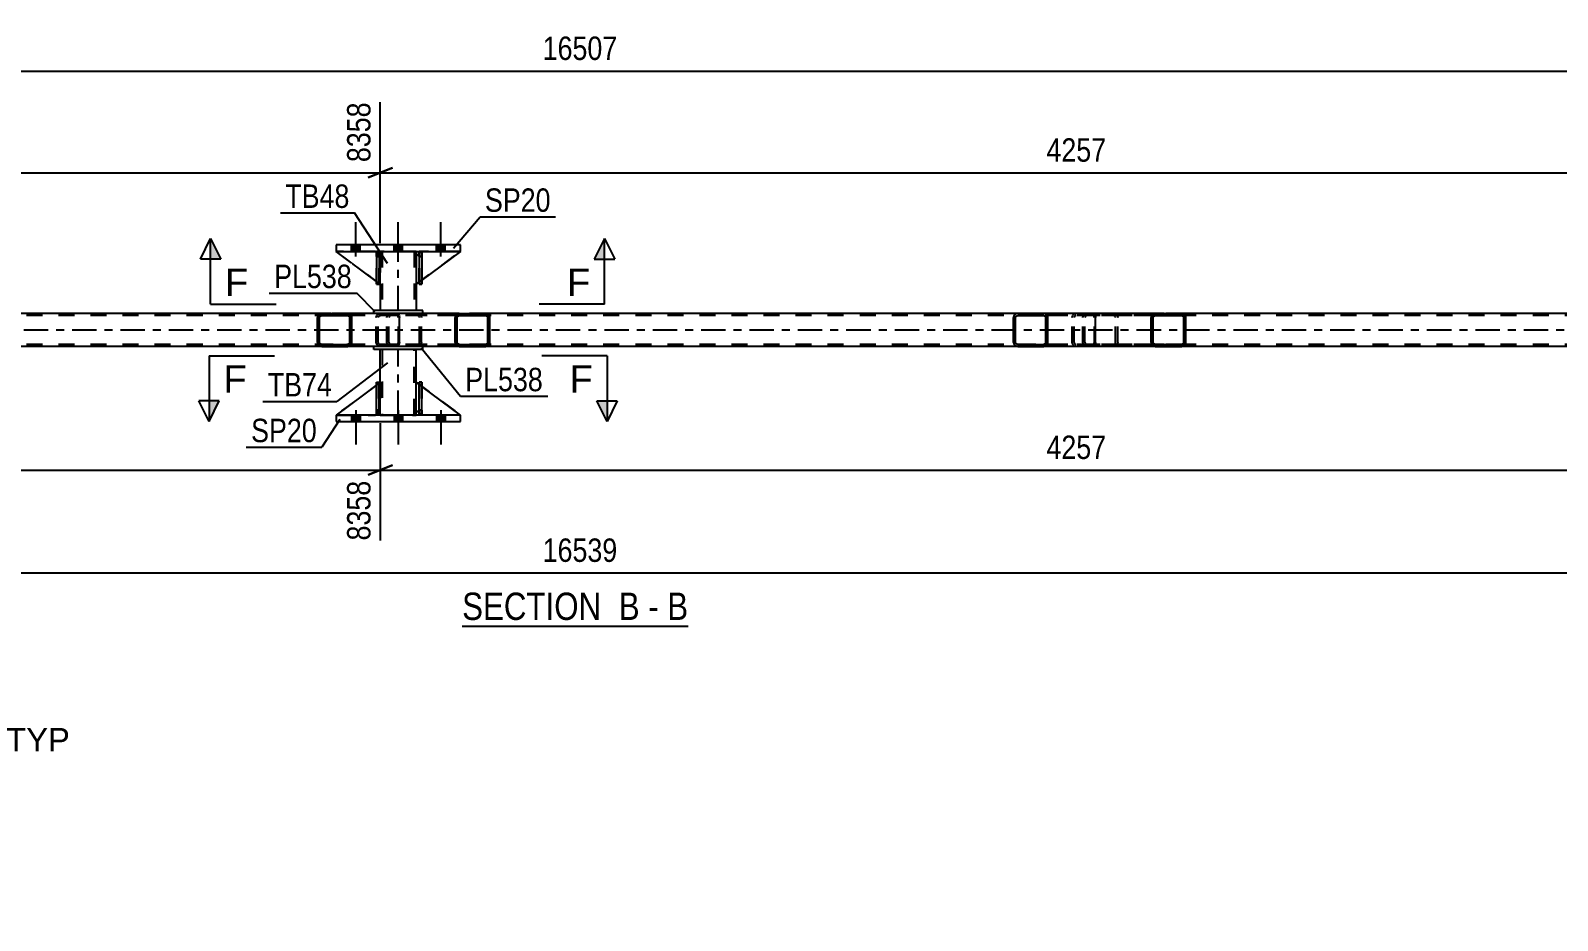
# Model space of a CAD drawing. Header units: millimetres. Extents: x 0 to 841, y 0 to 594.
# Drawn here: x 319.5 to 506.3, y 168.9 to 277.8 of the extents above; entities that cross this region are included whole.
import ezdxf

# ---------------------------------------------------------------- set-up
doc = ezdxf.new("R2010")
doc.units = ezdxf.units.MM
doc.linetypes.add('DXK_LINE_DOT2', pattern=[3.9198, 1.9599, -1.9599])
doc.linetypes.add('DXK_LINE_DOT3', pattern=[5.9187, 2.979, -0.9799, 0.9799, -0.9799])
doc.styles.add('Arial', font='ARIAL.TTF', dxfattribs={"height": 0.2})
doc.styles.add('Arial Narrow', font='ARIALN.TTF', dxfattribs={"height": 0.2})

# ---------------------------------------------------------------- blocks, each defined once
blk = doc.blocks.new('Unknown-318895709-12 - 5397')
at = {"color": 6, "linetype": 'Continuous'}
blk.add_line((372.33, 204.94), (399.98, 204.94), dxfattribs=at)
at = {"color": 0, "linetype": 'Continuous'}
for points in [[(390.44, 205.69), (390.44, 209.19), (372.33, 209.19), (372.33, 205.69)], [(394.04, 205.69), (394.04, 209.19), (391.49, 209.19), (391.49, 205.69)], [(396.37, 205.69), (396.37, 209.19), (395.09, 209.19), (395.09, 205.69)], [(399.98, 205.69), (399.98, 209.19), (397.42, 209.19), (397.42, 205.69)]]:
    blk.add_wipeout(points, dxfattribs=at)
at = {"color": 7, "linetype": 'Continuous', "style": 'Arial Narrow'}
for s, p in [('SECTION ', (372.33, 205.69)), ('B', (391.49, 205.69)), ('B', (397.42, 205.69)), ('-', (395.09, 205.69))]:
    blk.add_text(s, height=3.34, dxfattribs=at).set_placement(p)
blk = doc.blocks.new('Part-318895709-5516 - 5397')
at = {"linetype": 'Continuous'}
h = blk.add_hatch(dxfattribs=at)
h.set_pattern_fill('', scale=0.7, style=0, pattern_type=0)
h.set_pattern_definition([(45, (375.6832, 242.8563), (-1.57154, 1.57154), [])])
h.paths.add_polyline_path([(375.72, 242.67), (375.68, 242.86), (375.57, 243.01), (375.41, 243.12), (375.21, 243.15), (371.98, 243.15), (371.78, 243.12), (371.61, 243.01), (371.5, 242.86), (371.47, 242.67), (371.47, 239.63), (371.5, 239.45), (371.61, 239.29), (371.78, 239.19), (371.98, 239.15), (375.21, 239.15), (375.41, 239.19), (375.57, 239.29), (375.68, 239.45), (375.72, 239.63)])
h.paths.add_polyline_path([(375.45, 239.54), (375.39, 239.46), (375.31, 239.41), (375.21, 239.39), (371.98, 239.39), (371.88, 239.41), (371.8, 239.46), (371.74, 239.54), (371.72, 239.63), (371.72, 242.67), (371.74, 242.76), (371.8, 242.84), (371.88, 242.89), (371.98, 242.91), (375.21, 242.91), (375.31, 242.89), (375.39, 242.84), (375.45, 242.76), (375.47, 242.67), (375.47, 239.63)])
at = {"color": 7, "linetype": 'DXK_LINE_DOT2'}
for p, q in [((363.12, 242.67), (363.15, 242.86)), ((363.45, 242.84), (363.39, 242.76)), ((363.43, 243.12), (363.63, 243.15)), ((363.53, 242.89), (363.45, 242.84)), ((363.63, 242.91), (363.53, 242.89)), ((364.39, 243.15), (363.63, 243.15)), ((375.21, 242.91), (363.63, 242.91)), ((366.86, 243.15), (367.06, 243.12)), ((366.96, 242.89), (366.86, 242.91)), ((367.04, 242.84), (366.96, 242.89)), ((367.1, 242.76), (367.04, 242.84)), ((367.33, 242.86), (367.37, 242.67)), ((375.21, 243.15), (371.98, 243.15)), ((363.12, 239.63), (363.12, 242.67)), ((363.39, 242.76), (363.37, 242.67)), ((363.37, 239.63), (363.37, 242.67)), ((367.12, 242.67), (367.1, 242.76)), ((367.12, 239.63), (367.12, 242.67)), ((367.37, 239.63), (367.37, 242.67)), ((363.15, 239.45), (363.12, 239.63)), ((363.37, 239.63), (363.39, 239.54)), ((363.39, 239.54), (363.45, 239.46)), ((363.63, 239.15), (363.43, 239.19)), ((363.45, 239.46), (363.53, 239.41)), ((363.53, 239.41), (363.63, 239.39)), ((375.21, 239.39), (363.63, 239.39)), ((364.39, 239.15), (363.63, 239.15)), ((366.86, 239.39), (366.96, 239.41)), ((367.06, 239.19), (366.86, 239.15)), ((366.96, 239.41), (367.04, 239.46)), ((367.04, 239.46), (367.1, 239.54)), ((367.1, 239.54), (367.12, 239.63)), ((367.37, 239.63), (367.33, 239.45)), ((371.98, 239.15), (375.21, 239.15))]:
    blk.add_line(p, q, dxfattribs=at)
at = {"color": 2, "linetype": 'Continuous'}
for p, q in [((371.98, 243.15), (364.39, 243.15)), ((371.5, 242.86), (371.47, 242.67)), ((371.74, 242.76), (371.8, 242.84)), ((371.98, 243.15), (371.78, 243.12)), ((371.8, 242.84), (371.88, 242.89)), ((371.88, 242.89), (371.98, 242.91)), ((371.98, 243.15), (375.21, 243.15)), ((371.98, 242.91), (375.21, 242.91)), ((375.41, 243.12), (375.21, 243.15)), ((375.21, 242.91), (375.31, 242.89)), ((375.31, 242.89), (375.39, 242.84)), ((375.39, 242.84), (375.45, 242.76)), ((375.72, 242.67), (375.68, 242.86)), ((371.47, 239.63), (371.47, 242.67)), ((371.72, 242.67), (371.74, 242.76)), ((371.72, 239.63), (371.72, 242.67)), ((375.45, 242.76), (375.47, 242.67)), ((375.47, 239.63), (375.47, 242.67)), ((375.72, 239.63), (375.72, 242.67)), ((371.98, 239.15), (364.39, 239.15)), ((371.47, 239.63), (371.5, 239.45)), ((371.74, 239.54), (371.72, 239.63)), ((371.8, 239.46), (371.74, 239.54)), ((371.78, 239.19), (371.98, 239.15)), ((371.88, 239.41), (371.8, 239.46)), ((371.98, 239.39), (371.88, 239.41)), ((371.98, 239.39), (375.21, 239.39)), ((371.98, 239.15), (375.21, 239.15)), ((375.31, 239.41), (375.21, 239.39)), ((375.21, 239.15), (375.41, 239.19)), ((375.39, 239.46), (375.31, 239.41)), ((375.45, 239.54), (375.39, 239.46)), ((375.47, 239.63), (375.45, 239.54)), ((375.68, 239.45), (375.72, 239.63))]:
    blk.add_line(p, q, dxfattribs=at)
at = {"color": 7, "linetype": 'DXK_LINE_DOT2'}
for centre, start, end in [((363.61, 242.65), 110.7583, 155.68), ((366.88, 242.65), 24.32, 69.2417), ((363.61, 239.65), 204.32, 249.2417), ((366.88, 239.65), 290.7583, 335.68)]:
    blk.add_arc(centre, 0.496, start, end, dxfattribs=at)
at = {"color": 2, "linetype": 'Continuous'}
for centre, start, end in [((371.96, 242.65), 110.7583, 155.68), ((375.23, 242.65), 24.32, 69.2417), ((371.96, 239.65), 204.32, 249.2417), ((375.23, 239.65), 290.7583, 335.68)]:
    blk.add_arc(centre, 0.496, start, end, dxfattribs=at)
blk = doc.blocks.new('Part-318895709-5651 - 5397')
at = {"color": 7, "linetype": 'DXK_LINE_DOT2'}
for p, q in [((367.32, 250.75), (366.72, 250.15)), ((366.72, 246.75), (372.12, 250.75)), ((372.12, 250.75), (367.32, 250.75)), ((366.72, 250.15), (366.72, 246.75))]:
    blk.add_line(p, q, dxfattribs=at)
blk = doc.blocks.new('Bolt-318895709-5470 - 5397')
at = {"linetype": 'Continuous'}
for points in [[(358.8, 250.75), (359.84, 250.75), (359.84, 251.55), (358.8, 251.55)], [(358.8, 250.75), (359.84, 250.75), (359.84, 251.55), (358.8, 251.55)], [(358.8, 250.75), (359.84, 250.75), (359.84, 251.55), (358.8, 251.55)], [(364, 250.75), (365.04, 250.75), (365.04, 251.55), (364, 251.55)], [(364, 250.75), (365.04, 250.75), (365.04, 251.55), (364, 251.55)], [(369.2, 250.75), (370.24, 250.75), (370.24, 251.55), (369.2, 251.55)], [(369.2, 250.75), (370.24, 250.75), (370.24, 251.55), (369.2, 251.55)], [(369.2, 250.75), (370.24, 250.75), (370.24, 251.55), (369.2, 251.55)]]:
    blk.add_hatch(color=1, dxfattribs=at).paths.add_polyline_path(points)
at = {"color": 1, "linetype": 'Continuous'}
for p, q in [((359.32, 250.15), (359.32, 254.35)), ((359.32, 250.15), (359.32, 254.35)), ((359.32, 250.15), (359.32, 254.35)), ((364.52, 250.15), (364.52, 254.35)), ((364.52, 250.15), (364.52, 254.35)), ((369.72, 250.15), (369.72, 254.35)), ((369.72, 250.15), (369.72, 254.35)), ((369.72, 250.15), (369.72, 254.35)), ((358.8, 250.75), (358.8, 251.55)), ((358.8, 250.75), (358.8, 251.55)), ((358.8, 250.75), (358.8, 251.55)), ((359.84, 250.75), (359.84, 251.55)), ((359.84, 250.75), (359.84, 251.55)), ((359.84, 250.75), (359.84, 251.55)), ((364, 250.75), (364, 251.55)), ((364, 250.75), (364, 251.55)), ((365.04, 250.75), (365.04, 251.55)), ((365.04, 250.75), (365.04, 251.55)), ((369.2, 250.75), (369.2, 251.55)), ((369.2, 250.75), (369.2, 251.55)), ((369.2, 250.75), (369.2, 251.55)), ((370.24, 250.75), (370.24, 251.55)), ((370.24, 250.75), (370.24, 251.55)), ((370.24, 250.75), (370.24, 251.55))]:
    blk.add_line(p, q, dxfattribs=at)
blk = doc.blocks.new('Bolt-318895709-5471 - 5397')
at = {"linetype": 'Continuous'}
for points in [[(359.84, 230.75), (358.8, 230.75), (358.8, 229.95), (359.84, 229.95)], [(359.84, 230.75), (358.8, 230.75), (358.8, 229.95), (359.84, 229.95)], [(359.84, 230.75), (358.8, 230.75), (358.8, 229.95), (359.84, 229.95)], [(365.04, 230.75), (364, 230.75), (364, 229.95), (365.04, 229.95)], [(365.04, 230.75), (364, 230.75), (364, 229.95), (365.04, 229.95)], [(370.24, 230.75), (369.2, 230.75), (369.2, 229.95), (370.24, 229.95)], [(370.24, 230.75), (369.2, 230.75), (369.2, 229.95), (370.24, 229.95)], [(370.24, 230.75), (369.2, 230.75), (369.2, 229.95), (370.24, 229.95)]]:
    blk.add_hatch(color=1, dxfattribs=at).paths.add_polyline_path(points)
at = {"color": 1, "linetype": 'Continuous'}
for p, q in [((358.8, 230.75), (358.8, 229.95)), ((358.8, 230.75), (358.8, 229.95)), ((358.8, 230.75), (358.8, 229.95)), ((359.32, 231.35), (359.32, 227.15)), ((359.32, 231.35), (359.32, 227.15)), ((359.32, 231.35), (359.32, 227.15)), ((359.84, 230.75), (359.84, 229.95)), ((359.84, 230.75), (359.84, 229.95)), ((359.84, 230.75), (359.84, 229.95)), ((364, 230.75), (364, 229.95)), ((364, 230.75), (364, 229.95)), ((364.52, 231.35), (364.52, 227.15)), ((364.52, 231.35), (364.52, 227.15)), ((365.04, 230.75), (365.04, 229.95)), ((365.04, 230.75), (365.04, 229.95)), ((369.2, 230.75), (369.2, 229.95)), ((369.2, 230.75), (369.2, 229.95)), ((369.2, 230.75), (369.2, 229.95)), ((369.72, 231.35), (369.72, 227.15)), ((369.72, 231.35), (369.72, 227.15)), ((369.72, 231.35), (369.72, 227.15)), ((370.24, 230.75), (370.24, 229.95)), ((370.24, 230.75), (370.24, 229.95)), ((370.24, 230.75), (370.24, 229.95))]:
    blk.add_line(p, q, dxfattribs=at)
blk = doc.blocks.new('Part-318895709-5515 - 5397')
at = {"linetype": 'Continuous'}
h = blk.add_hatch(dxfattribs=at)
h.set_pattern_fill('', scale=0.7, style=0, pattern_type=0)
h.set_pattern_definition([(45, (443.9338, 242.8563), (-1.57154, 1.57154), [])])
h.paths.add_polyline_path([(443.97, 242.67), (443.93, 242.86), (443.82, 243.01), (443.66, 243.12), (443.47, 243.15), (440.29, 243.15), (440.09, 243.12), (439.93, 243.01), (439.82, 242.86), (439.78, 242.67), (439.78, 239.63), (439.82, 239.45), (439.93, 239.29), (440.09, 239.19), (440.29, 239.15), (443.47, 239.15), (443.66, 239.19), (443.82, 239.29), (443.93, 239.45), (443.97, 239.63)])
h.paths.add_polyline_path([(443.7, 239.54), (443.65, 239.46), (443.57, 239.41), (443.47, 239.39), (440.29, 239.39), (440.19, 239.41), (440.11, 239.46), (440.05, 239.54), (440.03, 239.63), (440.03, 242.67), (440.05, 242.76), (440.11, 242.84), (440.19, 242.89), (440.29, 242.91), (443.47, 242.91), (443.57, 242.89), (443.65, 242.84), (443.7, 242.76), (443.72, 242.67), (443.72, 239.63)])
at = {"color": 2, "linetype": 'Continuous'}
for p, q in [((439.82, 242.86), (439.78, 242.67)), ((440.05, 242.76), (440.11, 242.84)), ((440.29, 243.15), (440.09, 243.12)), ((440.11, 242.84), (440.19, 242.89)), ((440.19, 242.89), (440.29, 242.91)), ((440.29, 243.15), (443.47, 243.15)), ((440.29, 242.91), (443.47, 242.91)), ((449.53, 243.15), (443.47, 243.15)), ((443.66, 243.12), (443.47, 243.15)), ((443.47, 242.91), (443.57, 242.89)), ((443.57, 242.89), (443.65, 242.84)), ((443.65, 242.84), (443.7, 242.76)), ((443.97, 242.67), (443.93, 242.86)), ((449.53, 243.15), (449.63, 243.12)), ((449.63, 243.12), (449.72, 243.01)), ((449.72, 243.01), (449.78, 242.86)), ((449.78, 242.86), (449.8, 242.67)), ((439.78, 239.63), (439.78, 242.67)), ((440.03, 242.67), (440.05, 242.76)), ((440.03, 239.63), (440.03, 242.67)), ((443.7, 242.76), (443.72, 242.67)), ((443.72, 239.63), (443.72, 242.67)), ((443.97, 239.63), (443.97, 242.67)), ((449.8, 239.63), (449.8, 242.67)), ((439.78, 239.63), (439.82, 239.45)), ((440.05, 239.54), (440.03, 239.63)), ((440.11, 239.46), (440.05, 239.54)), ((440.09, 239.19), (440.29, 239.15)), ((440.19, 239.41), (440.11, 239.46)), ((440.29, 239.39), (440.19, 239.41)), ((440.29, 239.39), (443.47, 239.39)), ((440.29, 239.15), (443.47, 239.15)), ((443.57, 239.41), (443.47, 239.39)), ((443.47, 239.15), (443.66, 239.19)), ((449.53, 239.15), (443.47, 239.15)), ((443.65, 239.46), (443.57, 239.41)), ((443.7, 239.54), (443.65, 239.46)), ((443.72, 239.63), (443.7, 239.54)), ((443.93, 239.45), (443.97, 239.63)), ((449.63, 239.19), (449.53, 239.15)), ((449.72, 239.29), (449.63, 239.19)), ((449.78, 239.45), (449.72, 239.29)), ((449.8, 239.63), (449.78, 239.45))]:
    blk.add_line(p, q, dxfattribs=at)
at = {"color": 7, "linetype": 'DXK_LINE_DOT2'}
for p, q in [((443.47, 243.15), (440.29, 243.15)), ((449.53, 242.91), (440.29, 242.91)), ((446.93, 242.67), (446.97, 242.86)), ((447.26, 242.84), (447.2, 242.76)), ((447.24, 243.12), (447.44, 243.15)), ((447.34, 242.89), (447.26, 242.84)), ((447.44, 242.91), (447.34, 242.89)), ((448.25, 242.91), (448.25, 243.15)), ((449.58, 242.89), (449.53, 242.91)), ((449.62, 242.84), (449.58, 242.89)), ((449.65, 242.76), (449.62, 242.84)), ((446.93, 239.63), (446.93, 242.67)), ((447.2, 242.76), (447.18, 242.67)), ((447.18, 239.63), (447.18, 242.67)), ((449.66, 242.67), (449.65, 242.76)), ((449.66, 239.63), (449.66, 242.67)), ((449.53, 239.39), (440.29, 239.39)), ((443.47, 239.15), (440.29, 239.15)), ((446.97, 239.45), (446.93, 239.63)), ((447.18, 239.63), (447.2, 239.54)), ((447.2, 239.54), (447.26, 239.46)), ((447.44, 239.15), (447.24, 239.19)), ((447.26, 239.46), (447.34, 239.41)), ((447.34, 239.41), (447.44, 239.39)), ((448.25, 239.15), (448.25, 239.39)), ((449.53, 239.39), (449.58, 239.41)), ((449.58, 239.41), (449.62, 239.46)), ((449.62, 239.46), (449.65, 239.54)), ((449.65, 239.54), (449.66, 239.63))]:
    blk.add_line(p, q, dxfattribs=at)
at = {"color": 2, "linetype": 'Continuous'}
for centre, start, end in [((440.27, 242.66), 111.1941, 156.1506), ((443.48, 242.66), 23.8494, 68.8059), ((440.27, 239.65), 203.8494, 248.8059), ((443.48, 239.65), 291.1941, 336.1506)]:
    blk.add_arc(centre, 0.492, start, end, dxfattribs=at)
at = {"color": 7, "linetype": 'DXK_LINE_DOT2'}
for centre, start, end in [((447.42, 242.66), 111.1941, 156.1506), ((447.42, 239.65), 203.8494, 248.8059)]:
    blk.add_arc(centre, 0.492, start, end, dxfattribs=at)
blk = doc.blocks.new('Part-318895709-5521 - 5397')
at = {"color": 7, "linetype": 'DXK_LINE_DOT2'}
for p, q in [((673.78, 242.91), (99.71, 242.91)), ((673.78, 243.15), (184.88, 243.15)), ((375.21, 243.15), (355.15, 243.15)), ((460.35, 243.15), (440.29, 243.15)), ((673.78, 239.39), (99.71, 239.39)), ((375.21, 239.15), (355.15, 239.15)), ((460.35, 239.15), (440.29, 239.15))]:
    blk.add_line(p, q, dxfattribs=at)
at = {"color": 2, "linetype": 'Continuous'}
for p, q in [((355.15, 243.15), (290.08, 243.15)), ((440.29, 243.15), (375.21, 243.15)), ((525.42, 243.15), (460.35, 243.15)), ((355.15, 239.15), (290.08, 239.15)), ((440.29, 239.15), (375.21, 239.15)), ((525.42, 239.15), (460.35, 239.15))]:
    blk.add_line(p, q, dxfattribs=at)
at = {"color": 7, "linetype": 'DXK_LINE_DOT3'}
blk.add_line((99.71, 241.15), (673.78, 241.15), dxfattribs=at)
blk = doc.blocks.new('Part-318895709-5655 - 5397')
at = {"color": 2, "linetype": 'Continuous'}
for p, q in [((362.19, 250.75), (361.87, 250.75)), ((361.87, 250.75), (361.87, 246.75)), ((362.19, 250.75), (362.19, 250.75)), ((362.19, 250.75), (362.19, 246.75)), ((362.19, 246.75), (361.87, 246.75))]:
    blk.add_line(p, q, dxfattribs=at)
at = {"color": 7, "linetype": 'DXK_LINE_DOT2'}
for p, q in [((361.87, 250.15), (361.87, 250.75)), ((362.19, 250.15), (362.19, 250.75)), ((362.19, 250.75), (362.19, 250.75)), ((362.19, 250.15), (361.87, 250.15)), ((361.87, 250.15), (361.87, 246.75)), ((362.19, 246.75), (362.19, 250.15))]:
    blk.add_line(p, q, dxfattribs=at)
blk = doc.blocks.new('Part-318895709-5683 - 5397')
at = {"color": 2, "linetype": 'Continuous'}
for p, q in [((367.07, 230.75), (367.07, 234.75)), ((367.07, 234.75), (367.39, 234.75)), ((367.39, 230.75), (367.39, 234.75)), ((367.07, 230.75), (367.07, 230.75)), ((367.39, 230.75), (367.07, 230.75))]:
    blk.add_line(p, q, dxfattribs=at)
at = {"color": 7, "linetype": 'DXK_LINE_DOT2'}
for p, q in [((367.07, 234.75), (367.07, 231.35)), ((367.39, 231.35), (367.39, 234.75)), ((367.07, 231.35), (367.07, 230.75)), ((367.07, 231.35), (367.39, 231.35)), ((367.39, 230.75), (367.39, 231.35)), ((367.39, 230.75), (367.39, 230.75))]:
    blk.add_line(p, q, dxfattribs=at)
blk = doc.blocks.new('Part-318895709-5570 - 5397')
at = {"color": 2, "linetype": 'Continuous'}
for p, q in [((367.52, 243.55), (361.52, 243.55)), ((361.52, 243.15), (361.52, 243.55)), ((367.52, 243.15), (361.52, 243.15)), ((367.52, 243.15), (367.52, 243.55))]:
    blk.add_line(p, q, dxfattribs=at)
blk = doc.blocks.new('Part-318895709-5598 - 5397')
at = {"color": 2, "linetype": 'Continuous'}
for p, q in [((362.32, 250.75), (362.32, 250.15)), ((366.72, 250.75), (366.72, 250.15)), ((362.32, 246.75), (362.32, 243.55)), ((366.72, 246.75), (366.72, 243.55))]:
    blk.add_line(p, q, dxfattribs=at)
at = {"color": 7, "linetype": 'DXK_LINE_DOT2'}
for p, q in [((366.72, 250.75), (362.32, 250.75)), ((362.56, 250.75), (362.56, 243.55)), ((366.48, 250.75), (366.48, 243.55)), ((362.32, 250.15), (362.32, 246.75)), ((366.72, 250.15), (366.72, 246.75)), ((366.72, 243.55), (362.32, 243.55))]:
    blk.add_line(p, q, dxfattribs=at)
at = {"color": 7, "linetype": 'DXK_LINE_DOT3'}
blk.add_line((364.52, 243.55), (364.52, 250.75), dxfattribs=at)
blk = doc.blocks.new('Part-318895709-5600 - 5397')
at = {"color": 7, "linetype": 'DXK_LINE_DOT2'}
for p, q in [((361.87, 250.15), (361.87, 250.75)), ((361.87, 250.75), (361.87, 250.75)), ((361.87, 250.75), (361.87, 246.75)), ((362.19, 250.75), (361.87, 250.75)), ((362.19, 250.15), (362.19, 250.75)), ((362.19, 246.75), (362.19, 250.75)), ((361.87, 246.75), (361.87, 250.15)), ((361.87, 250.15), (362.19, 250.15)), ((362.19, 250.15), (362.19, 246.75)), ((361.87, 246.75), (362.19, 246.75))]:
    blk.add_line(p, q, dxfattribs=at)
blk = doc.blocks.new('Part-318895709-5601 - 5397')
at = {"color": 7, "linetype": 'DXK_LINE_DOT2'}
for p, q in [((367.07, 250.15), (367.07, 250.75)), ((367.07, 250.75), (367.07, 250.75)), ((367.07, 250.75), (367.07, 246.75)), ((367.39, 250.75), (367.07, 250.75)), ((367.39, 250.15), (367.39, 250.75)), ((367.39, 246.75), (367.39, 250.75)), ((367.07, 246.75), (367.07, 250.15)), ((367.07, 250.15), (367.39, 250.15)), ((367.39, 250.15), (367.39, 246.75)), ((367.07, 246.75), (367.39, 246.75))]:
    blk.add_line(p, q, dxfattribs=at)
blk = doc.blocks.new('Part-318895709-5606 - 5397')
at = {"color": 2, "linetype": 'Continuous'}
for p, q in [((356.92, 230.75), (356.92, 229.95)), ((372.12, 230.75), (356.92, 230.75)), ((356.92, 229.95), (372.12, 229.95)), ((372.12, 229.95), (372.12, 230.75))]:
    blk.add_line(p, q, dxfattribs=at)
blk = doc.blocks.new('Part-318895709-5611 - 5397')
at = {"color": 2, "linetype": 'Continuous'}
for p, q in [((372.12, 251.55), (356.92, 251.55)), ((356.92, 251.55), (356.92, 250.75)), ((356.92, 250.75), (372.12, 250.75)), ((372.12, 250.75), (372.12, 251.55))]:
    blk.add_line(p, q, dxfattribs=at)
blk = doc.blocks.new('Part-318895709-5616 - 5397')
at = {"color": 2, "linetype": 'Continuous'}
for p, q in [((362.32, 234.75), (362.32, 238.75)), ((366.72, 234.75), (366.72, 238.75)), ((362.32, 230.75), (362.32, 231.35)), ((366.72, 230.75), (366.72, 231.35))]:
    blk.add_line(p, q, dxfattribs=at)
at = {"color": 7, "linetype": 'DXK_LINE_DOT2'}
for p, q in [((366.72, 238.75), (362.32, 238.75)), ((362.56, 238.75), (362.56, 230.75)), ((366.48, 230.75), (366.48, 238.75)), ((362.32, 231.35), (362.32, 234.75)), ((366.72, 231.35), (366.72, 234.75)), ((362.32, 230.75), (366.72, 230.75))]:
    blk.add_line(p, q, dxfattribs=at)
at = {"color": 7, "linetype": 'DXK_LINE_DOT3'}
blk.add_line((364.52, 230.75), (364.52, 238.75), dxfattribs=at)
blk = doc.blocks.new('Part-318895709-5621 - 5397')
at = {"color": 2, "linetype": 'Continuous'}
for p, q in [((361.52, 238.75), (361.52, 239.15)), ((367.52, 238.75), (367.52, 239.15)), ((367.52, 238.75), (361.52, 238.75))]:
    blk.add_line(p, q, dxfattribs=at)
at = {"color": 7, "linetype": 'DXK_LINE_DOT2'}
blk.add_line((367.52, 239.15), (361.52, 239.15), dxfattribs=at)
blk = doc.blocks.new('Part-318895709-5631 - 5397')
at = {"linetype": 'Continuous'}
h = blk.add_hatch(dxfattribs=at)
h.set_pattern_fill('', scale=0.7, style=0, pattern_type=0)
h.set_pattern_definition([(45, (460.8174, 242.8563), (-1.57154, 1.57154), [])])
h.paths.add_polyline_path([(460.86, 242.67), (460.82, 242.86), (460.71, 243.01), (460.54, 243.12), (460.35, 243.15), (457.11, 243.15), (456.91, 243.12), (456.75, 243.01), (456.64, 242.86), (456.6, 242.67), (456.6, 239.63), (456.64, 239.45), (456.75, 239.29), (456.91, 239.19), (457.11, 239.15), (460.35, 239.15), (460.54, 239.19), (460.71, 239.29), (460.82, 239.45), (460.86, 239.63)])
h.paths.add_polyline_path([(460.58, 239.54), (460.53, 239.46), (460.44, 239.41), (460.35, 239.39), (457.11, 239.39), (457.01, 239.41), (456.93, 239.46), (456.87, 239.54), (456.85, 239.63), (456.85, 242.67), (456.87, 242.76), (456.93, 242.84), (457.01, 242.89), (457.11, 242.91), (460.35, 242.91), (460.44, 242.89), (460.53, 242.84), (460.58, 242.76), (460.6, 242.67), (460.6, 239.63)])
at = {"color": 7, "linetype": 'DXK_LINE_DOT2'}
for p, q in [((448.25, 242.67), (448.29, 242.86)), ((448.58, 242.84), (448.53, 242.76)), ((448.57, 243.12), (448.76, 243.15)), ((448.66, 242.89), (448.58, 242.84)), ((448.76, 242.91), (448.66, 242.89)), ((449.53, 243.15), (448.76, 243.15)), ((460.35, 242.91), (448.76, 242.91)), ((452, 243.15), (452.19, 243.12)), ((452.09, 242.89), (452, 242.91)), ((452.18, 242.84), (452.09, 242.89)), ((452.23, 242.76), (452.18, 242.84)), ((452.47, 242.86), (452.51, 242.67)), ((460.35, 243.15), (457.11, 243.15)), ((448.25, 239.63), (448.25, 242.67)), ((448.53, 242.76), (448.51, 242.67)), ((448.51, 239.63), (448.51, 242.67)), ((452.25, 242.67), (452.23, 242.76)), ((452.25, 239.63), (452.25, 242.67)), ((452.51, 239.63), (452.51, 242.67)), ((448.29, 239.45), (448.25, 239.63)), ((448.51, 239.63), (448.53, 239.54)), ((448.53, 239.54), (448.58, 239.46)), ((448.76, 239.15), (448.57, 239.19)), ((448.58, 239.46), (448.66, 239.41)), ((448.66, 239.41), (448.76, 239.39)), ((460.35, 239.39), (448.76, 239.39)), ((449.53, 239.15), (448.76, 239.15)), ((452, 239.39), (452.09, 239.41)), ((452.19, 239.19), (452, 239.15)), ((452.09, 239.41), (452.18, 239.46)), ((452.18, 239.46), (452.23, 239.54)), ((452.23, 239.54), (452.25, 239.63)), ((452.51, 239.63), (452.47, 239.45)), ((457.11, 239.15), (460.35, 239.15))]:
    blk.add_line(p, q, dxfattribs=at)
at = {"color": 2, "linetype": 'Continuous'}
for p, q in [((457.11, 243.15), (449.53, 243.15)), ((456.64, 242.86), (456.6, 242.67)), ((456.87, 242.76), (456.93, 242.84)), ((457.11, 243.15), (456.91, 243.12)), ((456.93, 242.84), (457.01, 242.89)), ((457.01, 242.89), (457.11, 242.91)), ((457.11, 243.15), (460.35, 243.15)), ((457.11, 242.91), (460.35, 242.91)), ((460.54, 243.12), (460.35, 243.15)), ((460.35, 242.91), (460.44, 242.89)), ((460.44, 242.89), (460.53, 242.84)), ((460.53, 242.84), (460.58, 242.76)), ((460.86, 242.67), (460.82, 242.86)), ((456.6, 239.63), (456.6, 242.67)), ((456.85, 242.67), (456.87, 242.76)), ((456.85, 239.63), (456.85, 242.67)), ((460.58, 242.76), (460.6, 242.67)), ((460.6, 239.63), (460.6, 242.67)), ((460.86, 239.63), (460.86, 242.67)), ((457.11, 239.15), (449.53, 239.15)), ((456.6, 239.63), (456.64, 239.45)), ((456.87, 239.54), (456.85, 239.63)), ((456.93, 239.46), (456.87, 239.54)), ((456.91, 239.19), (457.11, 239.15)), ((457.01, 239.41), (456.93, 239.46)), ((457.11, 239.39), (457.01, 239.41)), ((457.11, 239.39), (460.35, 239.39)), ((457.11, 239.15), (460.35, 239.15)), ((460.44, 239.41), (460.35, 239.39)), ((460.35, 239.15), (460.54, 239.19)), ((460.53, 239.46), (460.44, 239.41)), ((460.58, 239.54), (460.53, 239.46)), ((460.6, 239.63), (460.58, 239.54)), ((460.82, 239.45), (460.86, 239.63))]:
    blk.add_line(p, q, dxfattribs=at)
at = {"color": 7, "linetype": 'DXK_LINE_DOT2'}
for centre, start, end in [((448.74, 242.65), 110.7583, 155.68), ((452.02, 242.65), 24.32, 69.2417), ((448.74, 239.65), 204.32, 249.2417), ((452.02, 239.65), 290.7583, 335.68)]:
    blk.add_arc(centre, 0.496, start, end, dxfattribs=at)
at = {"color": 2, "linetype": 'Continuous'}
for centre, start, end in [((457.09, 242.65), 110.7583, 155.68), ((460.36, 242.65), 24.32, 69.2417), ((457.09, 239.65), 204.32, 249.2417), ((460.36, 239.65), 290.7583, 335.68)]:
    blk.add_arc(centre, 0.496, start, end, dxfattribs=at)
blk = doc.blocks.new('Part-318895709-5632 - 5397')
at = {"linetype": 'Continuous'}
h = blk.add_hatch(dxfattribs=at)
h.set_pattern_fill('', scale=0.7, style=0, pattern_type=0)
h.set_pattern_definition([(45, (358.7996, 242.8563), (-1.57154, 1.57154), [])])
h.paths.add_polyline_path([(358.84, 242.67), (358.8, 242.86), (358.69, 243.01), (358.53, 243.12), (358.34, 243.15), (355.15, 243.15), (354.96, 243.12), (354.8, 243.01), (354.69, 242.86), (354.65, 242.67), (354.65, 239.63), (354.69, 239.45), (354.8, 239.29), (354.96, 239.19), (355.15, 239.15), (358.34, 239.15), (358.53, 239.19), (358.69, 239.29), (358.8, 239.45), (358.84, 239.63)])
h.paths.add_polyline_path([(358.57, 239.54), (358.51, 239.46), (358.43, 239.41), (358.34, 239.39), (355.15, 239.39), (355.05, 239.41), (354.97, 239.46), (354.92, 239.54), (354.9, 239.63), (354.9, 242.67), (354.92, 242.76), (354.97, 242.84), (355.05, 242.89), (355.15, 242.91), (358.34, 242.91), (358.43, 242.89), (358.51, 242.84), (358.57, 242.76), (358.59, 242.67), (358.59, 239.63)])
at = {"color": 2, "linetype": 'Continuous'}
for p, q in [((354.69, 242.86), (354.65, 242.67)), ((354.92, 242.76), (354.97, 242.84)), ((355.15, 243.15), (354.96, 243.12)), ((354.97, 242.84), (355.05, 242.89)), ((355.05, 242.89), (355.15, 242.91)), ((355.15, 243.15), (358.34, 243.15)), ((355.15, 242.91), (358.34, 242.91)), ((364.39, 243.15), (358.34, 243.15)), ((358.53, 243.12), (358.34, 243.15)), ((358.34, 242.91), (358.43, 242.89)), ((358.43, 242.89), (358.51, 242.84)), ((358.51, 242.84), (358.57, 242.76)), ((358.84, 242.67), (358.8, 242.86)), ((364.39, 243.15), (364.5, 243.12)), ((364.5, 243.12), (364.58, 243.01)), ((364.58, 243.01), (364.64, 242.86)), ((364.64, 242.86), (364.66, 242.67)), ((354.65, 239.63), (354.65, 242.67)), ((354.9, 242.67), (354.92, 242.76)), ((354.9, 239.63), (354.9, 242.67)), ((358.57, 242.76), (358.59, 242.67)), ((358.59, 239.63), (358.59, 242.67)), ((358.84, 239.63), (358.84, 242.67)), ((364.66, 239.63), (364.66, 242.67)), ((354.65, 239.63), (354.69, 239.45)), ((354.92, 239.54), (354.9, 239.63)), ((354.97, 239.46), (354.92, 239.54)), ((354.96, 239.19), (355.15, 239.15)), ((355.05, 239.41), (354.97, 239.46)), ((355.15, 239.39), (355.05, 239.41)), ((355.15, 239.39), (358.34, 239.39)), ((355.15, 239.15), (358.34, 239.15)), ((358.43, 239.41), (358.34, 239.39)), ((358.34, 239.15), (358.53, 239.19)), ((364.39, 239.15), (358.34, 239.15)), ((358.51, 239.46), (358.43, 239.41)), ((358.57, 239.54), (358.51, 239.46)), ((358.59, 239.63), (358.57, 239.54)), ((358.8, 239.45), (358.84, 239.63)), ((364.5, 239.19), (364.39, 239.15)), ((364.58, 239.29), (364.5, 239.19)), ((364.64, 239.45), (364.58, 239.29)), ((364.66, 239.63), (364.64, 239.45))]:
    blk.add_line(p, q, dxfattribs=at)
at = {"color": 7, "linetype": 'DXK_LINE_DOT2'}
for p, q in [((358.34, 243.15), (355.15, 243.15)), ((364.39, 242.91), (355.15, 242.91)), ((361.8, 242.67), (361.84, 242.86)), ((362.12, 242.84), (362.07, 242.76)), ((362.11, 243.12), (362.3, 243.15)), ((362.12, 242.84), (362.15, 242.86)), ((362.15, 242.86), (362.2, 242.89)), ((362.2, 242.89), (362.3, 242.91)), ((363.12, 242.91), (363.12, 243.15)), ((364.44, 242.89), (364.39, 242.91)), ((364.49, 242.84), (364.44, 242.89)), ((364.52, 242.76), (364.49, 242.84)), ((361.8, 239.63), (361.8, 242.67)), ((362.07, 242.76), (362.05, 242.67)), ((362.05, 239.63), (362.05, 242.67)), ((364.53, 242.67), (364.52, 242.76)), ((364.53, 239.63), (364.53, 242.67)), ((364.39, 239.39), (355.15, 239.39)), ((358.34, 239.15), (355.15, 239.15)), ((361.84, 239.45), (361.8, 239.63)), ((362.05, 239.63), (362.07, 239.54)), ((362.07, 239.54), (362.12, 239.46)), ((362.3, 239.15), (362.11, 239.19)), ((362.12, 239.46), (362.2, 239.41)), ((362.2, 239.41), (362.3, 239.39)), ((363.12, 239.15), (363.12, 239.39)), ((364.39, 239.39), (364.44, 239.41)), ((364.44, 239.41), (364.49, 239.46)), ((364.49, 239.46), (364.52, 239.54)), ((364.52, 239.54), (364.53, 239.63))]:
    blk.add_line(p, q, dxfattribs=at)
at = {"color": 2, "linetype": 'Continuous'}
for centre, start, end in [((355.14, 242.66), 111.1941, 156.1506), ((358.35, 242.66), 23.8494, 68.8059), ((355.14, 239.65), 203.8494, 248.8059), ((358.35, 239.65), 291.1941, 336.1506)]:
    blk.add_arc(centre, 0.492, start, end, dxfattribs=at)
at = {"color": 7, "linetype": 'DXK_LINE_DOT2'}
for centre, start, end in [((362.29, 242.66), 111.1941, 156.1506), ((362.29, 239.65), 203.8494, 248.8059)]:
    blk.add_arc(centre, 0.492, start, end, dxfattribs=at)
blk = doc.blocks.new('Part-318895709-5652 - 5397')
at = {"color": 2, "linetype": 'Continuous'}
for p, q in [((367.07, 250.51), (366.72, 250.15)), ((372.12, 250.75), (367.39, 247.25)), ((366.72, 250.15), (366.72, 246.75)), ((367.07, 247.02), (366.72, 246.75))]:
    blk.add_line(p, q, dxfattribs=at)
at = {"color": 7, "linetype": 'DXK_LINE_DOT2'}
for p, q in [((367.32, 250.75), (367.07, 250.51)), ((372.12, 250.75), (367.32, 250.75)), ((367.39, 247.25), (367.07, 247.02))]:
    blk.add_line(p, q, dxfattribs=at)
blk = doc.blocks.new('Part-318895709-5653 - 5397')
at = {"color": 7, "linetype": 'DXK_LINE_DOT2'}
for p, q in [((362.32, 246.75), (356.92, 250.75)), ((356.92, 250.75), (361.72, 250.75)), ((361.72, 250.75), (362.32, 250.15)), ((362.32, 250.15), (361.72, 250.75)), ((362.32, 250.15), (362.32, 246.75)), ((362.32, 250.15), (362.32, 250.15)), ((362.32, 250.15), (362.32, 246.75))]:
    blk.add_line(p, q, dxfattribs=at)
blk = doc.blocks.new('Part-318895709-5654 - 5397')
at = {"color": 2, "linetype": 'Continuous'}
for p, q in [((361.87, 247.08), (356.92, 250.75)), ((361.87, 250.6), (361.72, 250.75)), ((362.32, 250.15), (362.19, 250.28)), ((362.32, 250.15), (362.32, 250.15)), ((362.32, 246.75), (362.32, 250.15)), ((362.19, 246.85), (362.32, 246.75)), ((362.32, 246.75), (362.32, 246.75))]:
    blk.add_line(p, q, dxfattribs=at)
at = {"color": 7, "linetype": 'DXK_LINE_DOT2'}
for p, q in [((361.72, 250.75), (356.92, 250.75)), ((361.72, 250.75), (362.32, 250.15)), ((362.19, 250.28), (361.87, 250.6)), ((362.32, 250.15), (362.32, 246.75)), ((362.19, 246.85), (361.87, 247.08))]:
    blk.add_line(p, q, dxfattribs=at)
blk = doc.blocks.new('Part-318895709-5656 - 5397')
at = {"color": 2, "linetype": 'Continuous'}
for p, q in [((367.39, 250.75), (367.07, 250.75)), ((367.07, 250.75), (367.07, 246.75)), ((367.39, 250.75), (367.39, 250.75)), ((367.39, 250.75), (367.39, 246.75)), ((367.39, 246.75), (367.07, 246.75))]:
    blk.add_line(p, q, dxfattribs=at)
at = {"color": 7, "linetype": 'DXK_LINE_DOT2'}
for p, q in [((367.07, 250.15), (367.07, 250.75)), ((367.39, 250.15), (367.39, 250.75)), ((367.39, 250.75), (367.39, 250.75)), ((367.39, 250.15), (367.07, 250.15)), ((367.07, 250.15), (367.07, 246.75)), ((367.39, 246.75), (367.39, 250.15))]:
    blk.add_line(p, q, dxfattribs=at)
blk = doc.blocks.new('Part-318895709-5677 - 5397')
at = {"color": 7, "linetype": 'DXK_LINE_DOT2'}
for p, q in [((366.72, 231.35), (366.72, 234.75)), ((366.72, 234.75), (372.12, 230.75)), ((367.32, 230.75), (366.72, 231.35)), ((372.12, 230.75), (367.32, 230.75))]:
    blk.add_line(p, q, dxfattribs=at)
blk = doc.blocks.new('Part-318895709-5678 - 5397')
at = {"color": 2, "linetype": 'Continuous'}
for p, q in [((366.72, 231.35), (366.72, 234.75)), ((367.07, 234.49), (366.72, 234.75)), ((372.12, 230.75), (367.39, 234.25)), ((367.07, 231), (366.72, 231.35))]:
    blk.add_line(p, q, dxfattribs=at)
at = {"color": 7, "linetype": 'DXK_LINE_DOT2'}
for p, q in [((367.39, 234.25), (367.07, 234.49)), ((367.32, 230.75), (367.07, 231)), ((372.12, 230.75), (367.32, 230.75)), ((372.12, 230.75), (372.12, 230.75)), ((372.12, 230.75), (372.12, 230.75))]:
    blk.add_line(p, q, dxfattribs=at)
blk = doc.blocks.new('Part-318895709-5680 - 5397')
at = {"color": 7, "linetype": 'DXK_LINE_DOT2'}
for p, q in [((362.32, 234.75), (356.92, 230.75)), ((362.32, 231.35), (362.32, 234.75)), ((362.32, 234.75), (362.32, 231.35)), ((356.92, 230.75), (361.72, 230.75)), ((361.72, 230.75), (362.32, 231.35)), ((362.32, 231.35), (361.72, 230.75)), ((362.32, 231.35), (362.32, 231.35))]:
    blk.add_line(p, q, dxfattribs=at)
blk = doc.blocks.new('Part-318895709-5681 - 5397')
at = {"color": 2, "linetype": 'Continuous'}
for p, q in [((361.87, 234.42), (356.92, 230.75)), ((362.32, 234.75), (362.19, 234.66)), ((362.32, 231.35), (362.32, 234.75)), ((361.87, 230.91), (361.72, 230.75)), ((362.32, 231.35), (362.19, 231.23)), ((362.32, 231.35), (362.32, 231.35))]:
    blk.add_line(p, q, dxfattribs=at)
at = {"color": 7, "linetype": 'DXK_LINE_DOT2'}
for p, q in [((362.19, 234.66), (361.87, 234.42)), ((362.32, 231.35), (362.32, 234.75)), ((356.92, 230.75), (361.72, 230.75)), ((362.32, 231.35), (361.72, 230.75)), ((362.19, 231.23), (361.87, 230.91))]:
    blk.add_line(p, q, dxfattribs=at)
blk = doc.blocks.new('Part-318895709-5682 - 5397')
at = {"color": 2, "linetype": 'Continuous'}
for p, q in [((361.87, 230.75), (361.87, 234.75)), ((361.87, 234.75), (362.19, 234.75)), ((362.19, 230.75), (362.19, 234.75)), ((361.87, 230.75), (361.87, 230.75)), ((362.19, 230.75), (361.87, 230.75))]:
    blk.add_line(p, q, dxfattribs=at)
at = {"color": 7, "linetype": 'DXK_LINE_DOT2'}
for p, q in [((361.87, 234.75), (361.87, 231.35)), ((362.19, 231.35), (362.19, 234.75)), ((361.87, 231.35), (361.87, 230.75)), ((361.87, 231.35), (362.19, 231.35)), ((362.19, 230.75), (362.19, 231.35)), ((362.19, 230.75), (362.19, 230.75))]:
    blk.add_line(p, q, dxfattribs=at)
blk = doc.blocks.new('Part-318895709-5684 - 5397')
at = {"color": 7, "linetype": 'DXK_LINE_DOT2'}
for p, q in [((361.87, 234.75), (362.19, 234.75)), ((361.87, 231.35), (361.87, 234.75)), ((361.87, 234.75), (361.87, 230.75)), ((362.19, 234.75), (362.19, 231.35)), ((362.19, 230.75), (362.19, 234.66)), ((362.19, 231.35), (361.87, 231.35)), ((361.87, 230.75), (361.87, 231.35)), ((362.19, 230.75), (361.87, 230.75)), ((362.19, 231.35), (362.19, 230.75)), ((362.19, 230.75), (362.19, 230.75))]:
    blk.add_line(p, q, dxfattribs=at)
blk = doc.blocks.new('Part-318895709-5685 - 5397')
at = {"color": 7, "linetype": 'DXK_LINE_DOT2'}
for p, q in [((367.39, 234.75), (367.07, 234.75)), ((367.07, 231.35), (367.07, 234.75)), ((367.07, 234.75), (367.07, 230.75)), ((367.39, 234.75), (367.39, 231.35)), ((367.39, 230.75), (367.39, 234.75)), ((367.39, 231.35), (367.07, 231.35)), ((367.07, 230.75), (367.07, 231.35)), ((367.39, 230.75), (367.07, 230.75)), ((367.39, 231.35), (367.39, 230.75)), ((367.39, 230.75), (367.39, 230.75))]:
    blk.add_line(p, q, dxfattribs=at)
blk = doc.blocks.new('StraightDimension-318895709-5785 - 5397')
at = {"color": 7, "linetype": 'Continuous'}
for p, q in [((192.05, 251.75), (192.05, 269)), ((362.32, 251.75), (362.32, 269)), ((193.55, 260.98), (190.55, 259.78)), ((192.05, 260.38), (362.32, 260.38)), ((360.82, 259.78), (363.82, 260.98))]:
    blk.add_line(p, q, dxfattribs=at)
at = {"color": 0, "linetype": 'Continuous'}
blk.add_wipeout([(361.72, 269.6), (357.52, 269.6), (357.52, 261.08), (361.72, 261.08)], dxfattribs=at)
at = {"color": 0}
blk.add_wipeout([(281.44, 261.13), (281.44, 265.33), (272.93, 265.33), (272.93, 261.13)], dxfattribs=at)
at = {"color": 3, "linetype": 'Continuous', "style": 'Arial Narrow'}
blk.add_text('8358', height=2.863, rotation=90.0002, dxfattribs=at).set_placement((361.12, 261.68))
at = {"color": 3, "style": 'Arial Narrow'}
blk.add_text('4257', height=2.863, dxfattribs=at).set_placement((273.53, 261.73))
blk = doc.blocks.new('StraightDimension-318895709-5791 - 5397')
at = {"color": 7, "linetype": 'Continuous'}
for p, q in [((532.59, 251.75), (532.59, 270.82)), ((362.32, 251.75), (362.32, 269)), ((363.82, 260.98), (360.82, 259.78)), ((362.32, 260.38), (532.59, 260.38)), ((531.09, 259.78), (534.09, 260.98))]:
    blk.add_line(p, q, dxfattribs=at)
at = {"color": 0, "linetype": 'Continuous'}
blk.add_wipeout([(531.99, 271.42), (527.79, 271.42), (527.79, 261.08), (531.99, 261.08)], dxfattribs=at)
at = {"color": 0}
blk.add_wipeout([(451.71, 261.13), (451.71, 265.33), (443.2, 265.33), (443.2, 261.13)], dxfattribs=at)
at = {"color": 3, "linetype": 'Continuous', "style": 'Arial Narrow'}
blk.add_text('12615', height=2.863, rotation=90.0002, dxfattribs=at).set_placement((531.39, 261.68))
at = {"color": 3, "style": 'Arial Narrow'}
blk.add_text('4257', height=2.863, dxfattribs=at).set_placement((443.8, 261.73))
blk = doc.blocks.new('StraightDimension-318895709-5808 - 5397')
at = {"color": 7, "linetype": 'Continuous'}
blk.add_line((90.45, 211.44), (683.04, 211.44), dxfattribs=at)
at = {"color": 0}
blk.add_wipeout([(391.92, 212.19), (391.92, 216.39), (381.58, 216.39), (381.58, 212.19)], dxfattribs=at)
at = {"color": 3, "style": 'Arial Narrow'}
blk.add_text('16539', height=2.863, dxfattribs=at).set_placement((382.18, 212.79))
blk = doc.blocks.new('StraightDimension-318895709-5819 - 5397')
at = {"color": 7, "linetype": 'Continuous'}
for p, q in [((192.05, 229.75), (192.05, 215.41)), ((362.32, 229.75), (362.32, 215.41)), ((193.55, 224.62), (190.55, 223.42)), ((360.82, 223.42), (363.82, 224.62)), ((192.05, 224.02), (362.32, 224.02))]:
    blk.add_line(p, q, dxfattribs=at)
at = {"color": 0}
blk.add_wipeout([(281.44, 224.77), (281.44, 228.97), (272.93, 228.97), (272.93, 224.77)], dxfattribs=at)
at = {"color": 0, "linetype": 'Continuous'}
blk.add_wipeout([(361.72, 223.32), (357.52, 223.32), (357.52, 214.81), (361.72, 214.81)], dxfattribs=at)
at = {"color": 3, "style": 'Arial Narrow'}
blk.add_text('4257', height=2.863, dxfattribs=at).set_placement((273.53, 225.37))
at = {"color": 3, "linetype": 'Continuous', "style": 'Arial Narrow'}
blk.add_text('8358', height=2.863, rotation=90.0002, dxfattribs=at).set_placement((361.12, 215.41))
blk = doc.blocks.new('StraightDimension-318895709-5825 - 5397')
at = {"color": 7, "linetype": 'Continuous'}
for p, q in [((362.32, 229.75), (362.32, 215.41)), ((532.59, 229.75), (532.59, 213.58)), ((363.82, 224.62), (360.82, 223.42)), ((531.09, 223.42), (534.09, 224.62)), ((362.32, 224.02), (532.59, 224.02))]:
    blk.add_line(p, q, dxfattribs=at)
at = {"color": 0}
blk.add_wipeout([(451.71, 224.77), (451.71, 228.97), (443.2, 228.97), (443.2, 224.77)], dxfattribs=at)
at = {"color": 0, "linetype": 'Continuous'}
blk.add_wipeout([(531.99, 223.32), (527.79, 223.32), (527.79, 212.98), (531.99, 212.98)], dxfattribs=at)
at = {"color": 3, "style": 'Arial Narrow'}
blk.add_text('4257', height=2.863, dxfattribs=at).set_placement((443.8, 225.37))
at = {"color": 3, "linetype": 'Continuous', "style": 'Arial Narrow'}
blk.add_text('12615', height=2.863, rotation=90.0002, dxfattribs=at).set_placement((531.39, 213.58))
blk = doc.blocks.new('StraightDimension-318895709-10572 - 5397')
at = {"color": 7, "linetype": 'Continuous'}
blk.add_line((91.09, 272.82), (682.4, 272.82), dxfattribs=at)
at = {"color": 0}
blk.add_wipeout([(391.92, 273.57), (391.92, 277.77), (381.58, 277.77), (381.58, 273.57)], dxfattribs=at)
at = {"color": 3, "style": 'Arial Narrow'}
blk.add_text('16507', height=2.863, dxfattribs=at).set_placement((382.18, 274.17))
blk = doc.blocks.new('Mark-318895709-5594 - 5397')
at = {"color": 0}
blk.add_wipeout([(358.56, 256.08), (358.56, 259.08), (350.7, 259.08), (350.7, 256.08)], dxfattribs=at)
blk.add_wipeout([(358.56, 256.08), (358.56, 259.08), (350.7, 259.08), (350.7, 256.08)], dxfattribs=at)
at = {"color": 30, "linetype": 'Continuous'}
for p in [(350.1, 255.48), (363.21, 249.3)]:
    blk.add_line(p, (359.16, 255.48), dxfattribs=at)
at = {"color": 3, "style": 'Arial Narrow'}
blk.add_text('TB48', height=2.863, dxfattribs=at).set_placement((350.7, 256.08))
blk = doc.blocks.new('Mark-318895709-5566 - 5397')
at = {"color": 0}
blk.add_wipeout([(358.85, 246.27), (358.85, 249.27), (349.34, 249.27), (349.34, 246.27)], dxfattribs=at)
blk.add_wipeout([(358.85, 246.27), (358.85, 249.27), (349.34, 249.27), (349.34, 246.27)], dxfattribs=at)
at = {"color": 30, "linetype": 'Continuous'}
for p in [(348.74, 245.67), (361.69, 243.36)]:
    blk.add_line(p, (359.45, 245.67), dxfattribs=at)
at = {"color": 3, "style": 'Arial Narrow'}
blk.add_text('PL538', height=2.863, dxfattribs=at).set_placement((349.34, 246.27))
blk = doc.blocks.new('Mark-318895709-5602 - 5397')
at = {"color": 0}
blk.add_wipeout([(354.56, 227.43), (354.56, 230.43), (346.52, 230.43), (346.52, 227.43)], dxfattribs=at)
blk.add_wipeout([(354.56, 227.43), (354.56, 230.43), (346.52, 230.43), (346.52, 227.43)], dxfattribs=at)
at = {"color": 30, "linetype": 'Continuous'}
for p in [(357.38, 230.2), (345.92, 226.83)]:
    blk.add_line(p, (355.16, 226.83), dxfattribs=at)
at = {"color": 3, "style": 'Arial Narrow'}
blk.add_text('SP20', height=2.863, dxfattribs=at).set_placement((346.52, 227.43))
blk = doc.blocks.new('Mark-318895709-5607 - 5397')
at = {"color": 0}
blk.add_wipeout([(383.16, 255.6), (383.16, 258.6), (375.12, 258.6), (375.12, 255.6)], dxfattribs=at)
blk.add_wipeout([(383.16, 255.6), (383.16, 258.6), (375.12, 258.6), (375.12, 255.6)], dxfattribs=at)
at = {"color": 30, "linetype": 'Continuous'}
for p, q in [((371.26, 251.15), (374.52, 255)), ((374.52, 255), (383.76, 255))]:
    blk.add_line(p, q, dxfattribs=at)
at = {"color": 3, "style": 'Arial Narrow'}
blk.add_text('SP20', height=2.863, dxfattribs=at).set_placement((375.12, 255.6))
blk = doc.blocks.new('Mark-318895709-5612 - 5397')
at = {"color": 0}
blk.add_wipeout([(356.42, 233.02), (356.42, 236.02), (348.56, 236.02), (348.56, 233.02)], dxfattribs=at)
blk.add_wipeout([(356.42, 233.02), (356.42, 236.02), (348.56, 236.02), (348.56, 233.02)], dxfattribs=at)
at = {"color": 30, "linetype": 'Continuous'}
for p in [(363.21, 237.14), (347.96, 232.42)]:
    blk.add_line(p, (357.02, 232.42), dxfattribs=at)
at = {"color": 3, "style": 'Arial Narrow'}
blk.add_text('TB74', height=2.863, dxfattribs=at).set_placement((348.56, 233.02))
blk = doc.blocks.new('Mark-318895709-5617 - 5397')
at = {"color": 0}
blk.add_wipeout([(382.21, 233.66), (382.21, 236.66), (372.71, 236.66), (372.71, 233.66)], dxfattribs=at)
blk.add_wipeout([(382.21, 233.66), (382.21, 236.66), (372.71, 236.66), (372.71, 233.66)], dxfattribs=at)
at = {"color": 30, "linetype": 'Continuous'}
for p, q in [((367.32, 238.95), (372.11, 233.06)), ((372.11, 233.06), (382.81, 233.06))]:
    blk.add_line(p, q, dxfattribs=at)
at = {"color": 3, "style": 'Arial Narrow'}
blk.add_text('PL538', height=2.863, dxfattribs=at).set_placement((372.71, 233.66))
blk = doc.blocks.new('SectionMark-318895709-5876 - 5397')
at = {"linetype": 'Continuous'}
for points in [[(342.82, 249.82), (341.57, 249.82), (341.57, 252.32)], [(389.74, 249.82), (388.49, 249.82), (389.74, 252.32)]]:
    blk.add_hatch(color=6, dxfattribs=at).paths.add_polyline_path(points)
at = {"color": 6, "linetype": 'Continuous'}
for p, q in [((340.32, 249.82), (341.57, 252.32)), ((341.57, 244.32), (341.57, 252.32)), ((341.57, 252.32), (342.82, 249.82)), ((389.74, 252.32), (388.49, 249.82)), ((389.74, 244.32), (389.74, 252.32)), ((389.74, 252.32), (390.99, 249.82)), ((342.82, 249.82), (340.32, 249.82)), ((388.49, 249.82), (390.99, 249.82)), ((341.57, 244.32), (349.57, 244.32)), ((389.74, 244.32), (381.74, 244.32))]:
    blk.add_line(p, q, dxfattribs=at)
at = {"color": 0, "linetype": 'Continuous'}
for points in [[(346.17, 245.32), (346.17, 248.82), (343.32, 248.82), (343.32, 245.32)], [(387.99, 245.32), (387.99, 248.82), (385.14, 248.82), (385.14, 245.32)]]:
    blk.add_wipeout(points, dxfattribs=at)
at = {"color": 3, "linetype": 'Continuous', "style": 'Arial'}
for p in [(343.32, 245.32), (385.14, 245.32)]:
    blk.add_text('F', height=3.34, dxfattribs=at).set_placement(p)
blk = doc.blocks.new('SectionMark-318895709-5880 - 5397')
at = {"linetype": 'Continuous'}
for points in [[(341.38, 232.47), (342.63, 232.47), (341.38, 229.97)], [(388.81, 232.47), (390.06, 232.47), (390.06, 229.97)]]:
    blk.add_hatch(color=6, dxfattribs=at).paths.add_polyline_path(points)
at = {"color": 6, "linetype": 'Continuous'}
for p, q in [((341.38, 237.97), (349.38, 237.97)), ((341.38, 237.97), (341.38, 229.97)), ((390.06, 237.97), (382.06, 237.97)), ((390.06, 237.97), (390.06, 229.97)), ((341.38, 229.97), (340.13, 232.47)), ((342.63, 232.47), (340.13, 232.47)), ((341.38, 229.97), (342.63, 232.47)), ((388.81, 232.47), (391.31, 232.47)), ((390.06, 229.97), (388.81, 232.47)), ((391.31, 232.47), (390.06, 229.97))]:
    blk.add_line(p, q, dxfattribs=at)
at = {"color": 0, "linetype": 'Continuous'}
for points in [[(345.98, 233.47), (345.98, 236.97), (343.13, 236.97), (343.13, 233.47)], [(388.31, 233.47), (388.31, 236.97), (385.46, 236.97), (385.46, 233.47)]]:
    blk.add_wipeout(points, dxfattribs=at)
at = {"color": 3, "linetype": 'Continuous', "style": 'Arial'}
for p in [(343.13, 233.47), (385.46, 233.47)]:
    blk.add_text('F', height=3.34, dxfattribs=at).set_placement(p)
blk = doc.blocks.new('WeldMark-318895709-6211 - 5910')
at = {"linetype": 'Continuous'}
for points in [[(294.47, 179.64), (291.85, 178.01), (293.4, 180.68)], [(298.77, 171.57), (297.15, 168.94), (297.34, 172.03)]]:
    blk.add_hatch(color=30, dxfattribs=at).paths.add_polyline_path(points)
at = {"color": 30, "linetype": 'Continuous'}
for p, q in [((291.85, 178.01), (303.97, 190.51)), ((297.15, 168.94), (303.97, 190.51)), ((303.97, 190.51), (312.97, 190.51))]:
    blk.add_line(p, q, dxfattribs=at)
at = {"color": 3, "linetype": 'Continuous'}
for q in [(311.69, 186.22), (308.26, 186.22)]:
    blk.add_line((308.26, 190.51), q, dxfattribs=at)
for start, end in [(90, 270), (270, 90)]:
    blk.add_arc((303.97, 190.51), 1.5, start, end, dxfattribs=at)
at = {"color": 0, "linetype": 'Continuous'}
blk.add_wipeout([(324.35, 189.61), (324.35, 192.61), (316.57, 192.61), (316.57, 189.61)], dxfattribs=at)
blk.add_wipeout([(324.35, 189.61), (324.35, 192.61), (316.57, 192.61), (316.57, 189.61)], dxfattribs=at)
at = {"color": 3, "linetype": 'Continuous'}
for q in [(317.26, 194.8), (317.26, 186.22)]:
    blk.add_line((312.97, 190.51), q, dxfattribs=at)
at = {"color": 3, "linetype": 'Continuous', "style": 'Arial'}
blk.add_text('TYP', height=2.865, dxfattribs=at).set_placement((316.57, 189.61))

msp = doc.modelspace()

# ---------------------------------------------------------------- block references
for name in ['Bolt-318895709-5470 - 5397', 'Part-318895709-5611 - 5397', 'Part-318895709-5653 - 5397', 'Part-318895709-5654 - 5397', 'Part-318895709-5655 - 5397', 'Part-318895709-5600 - 5397', 'Part-318895709-5598 - 5397', 'Part-318895709-5651 - 5397', 'Part-318895709-5652 - 5397', 'Part-318895709-5601 - 5397', 'Part-318895709-5656 - 5397', 'Part-318895709-5521 - 5397', 'Part-318895709-5632 - 5397', 'Part-318895709-5570 - 5397', 'Part-318895709-5516 - 5397', 'Part-318895709-5515 - 5397', 'Part-318895709-5631 - 5397', 'Part-318895709-5621 - 5397', 'Part-318895709-5616 - 5397', 'Part-318895709-5680 - 5397', 'Part-318895709-5681 - 5397', 'Part-318895709-5682 - 5397', 'Part-318895709-5684 - 5397', 'Part-318895709-5677 - 5397', 'Part-318895709-5678 - 5397', 'Part-318895709-5683 - 5397', 'Part-318895709-5685 - 5397', 'Part-318895709-5606 - 5397', 'Bolt-318895709-5471 - 5397', 'Unknown-318895709-12 - 5397', 'WeldMark-318895709-6211 - 5910']:
    msp.add_blockref(name, (0, 0))

# ---------------------------------------------------------------- next in the draw order: block references
for name in ['StraightDimension-318895709-5785 - 5397', 'StraightDimension-318895709-5808 - 5397']:
    msp.add_blockref(name, (0, 0))

# ---------------------------------------------------------------- next in the draw order: block references
for name in ['StraightDimension-318895709-5791 - 5397', 'Mark-318895709-5617 - 5397', 'Mark-318895709-5612 - 5397', 'StraightDimension-318895709-5819 - 5397']:
    msp.add_blockref(name, (0, 0))

# ---------------------------------------------------------------- next in the draw order: block references
for name in ['StraightDimension-318895709-10572 - 5397', 'Mark-318895709-5602 - 5397', 'StraightDimension-318895709-5825 - 5397']:
    msp.add_blockref(name, (0, 0))

# ---------------------------------------------------------------- next in the draw order: block references
for name in ['Mark-318895709-5594 - 5397', 'Mark-318895709-5607 - 5397', 'SectionMark-318895709-5880 - 5397']:
    msp.add_blockref(name, (0, 0))

# ---------------------------------------------------------------- next in the draw order: block references
msp.add_blockref('Mark-318895709-5566 - 5397', (0, 0))

# ---------------------------------------------------------------- next in the draw order: block references
msp.add_blockref('SectionMark-318895709-5876 - 5397', (0, 0))

doc.saveas('drawing.dxf')
